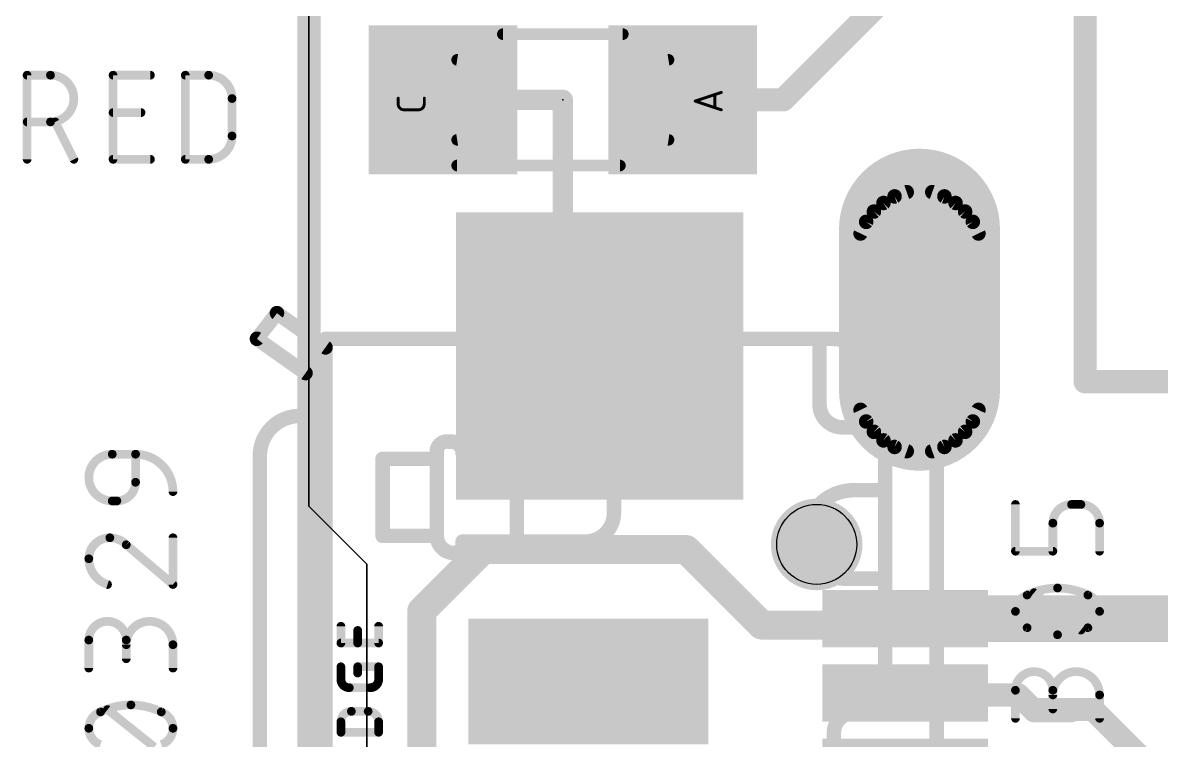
# Model space of a CAD drawing. Extents: x -4.6 to 50.8, y -1.6 to 23.
# Drawn here: x -2.51 to 7.46, y 11.67 to 17.95 of the extents above; entities that cross this region are included whole.
import ezdxf

# ---------------------------------------------------------------- set-up
doc = ezdxf.new("R2010")
doc.units = 0
for name, color, linetype in [('1', 12, 'CONTINUOUS'), ('17', 110, 'CONTINUOUS'), ('20', 4, 'CONTINUOUS'), ('23', 40, 'CONTINUOUS'), ('27', 4, 'CONTINUOUS'), ('29', 253, 'CONTINUOUS'), ('31', 253, 'CONTINUOUS'), ('51', 253, 'CONTINUOUS')]:
    doc.layers.add(name, color=color, linetype=linetype)

# ---------------------------------------------------------------- blocks, each defined once
blk = doc.blocks.new('RECT')
blk.add_solid([(-0.5, -0.5), (0.5, -0.5), (-0.5, 0.5), (0.5, 0.5)])
blk = doc.blocks.new('OFFSETP100')
at = {"const_width": 1}
blk.add_lwpolyline([(0, 0), (1, 0)], dxfattribs=at)
at = {"const_width": 0.5}
for points in [[(0, 0.25, 1), (0, -0.25)], [(1, -0.25, 1), (1, 0.25)]]:
    blk.add_lwpolyline(points, format="xyb", dxfattribs=at)
blk = doc.blocks.new('SQUAREP')
blk.add_solid([(-0.5, -0.5), (0.5, -0.5), (-0.5, 0.5), (0.5, 0.5)])

msp = doc.modelspace()

# ---------------------------------------------------------------- linework, layer by layer
at = {"layer": '1'}
for points, const_width in [([(0, 22.86), (0, 0)], 0.2032), ([(4.152, 17.272), (5.715, 18.835)], 0.2032), ([(1.1725, 17.272), (2.2225, 17.272)], 0.1778), ([(2.2225, 17.272), (2.2225, 15.3525)], 0.1778), ([(3.2725, 17.272), (4.152, 17.272)], 0.2032), ([(2.2225, 15.3525), (2.545, 15.03)], 0.1778), ([(0.9878, 12.7988), (1.524, 13.335)], 0.254), ([(1.524, 13.335), (3.302, 13.335)], 0.254), ([(3.302, 13.335), (3.9626, 12.6744)], 0.254), ([(0.9878, 12.7988), (0.9878, 9.339)], 0.254), ([(4.7373, 12.6744), (4.7929, 12.73)], 0.254), ([(4.7929, 12.73), (5.22, 12.73)], 0.254), ([(7.5688, 12.73), (5.22, 12.73)], 0.4064), ([(7.9036, 12.3952), (7.5688, 12.73)], 0.254), ([(3.9626, 12.6744), (4.7373, 12.6744)], 0.254), ([(5.22, 12.08), (5.2382, 12.0618)], 0.2032), ([(6.2118, 12.0618), (5.2382, 12.0618)], 0.2032), ([(6.3388, 11.9348), (6.2118, 12.0618)], 0.2032), ([(6.3388, 11.9348), (6.8644, 11.9348)], 0.2032), ([(6.35, 11.9236), (6.3388, 11.9348)], 0.2032), ([(6.6675, 11.9236), (6.35, 11.9236)], 0.2032), ([(7.3535, 11.4457), (6.8644, 11.9348)], 0.2032)]:
    msp.add_lwpolyline(points, dxfattribs=dict(at, const_width=const_width))
for points, const_width in [([(1.1725, 17.3165, 1), (1.1725, 17.2276)], 0.0889), ([(2.267, 17.272, 1), (2.1781, 17.272)], 0.0889), ([(2.2225, 17.2276, 1), (2.2225, 17.3165)], 0.0889), ([(3.2725, 17.3228, 1), (3.2725, 17.2212)], 0.1016), ([(4.1161, 17.3079, 1), (4.1879, 17.2361)], 0.1016), ([(4.152, 17.2212, 1), (4.152, 17.3228)], 0.1016), ([(2.2539, 15.3839, 1), (2.1911, 15.3211)], 0.0889), ([(2.1781, 15.3525, 1), (2.267, 15.3525)], 0.0889), ([(2.5136, 14.9986, 1), (2.5764, 15.0614)], 0.0889), ([(1.524, 13.3985, 1), (1.524, 13.2715)], 0.127), ([(1.5689, 13.2901, 1), (1.4791, 13.3799)], 0.127), ([(3.3469, 13.3799, 1), (3.2571, 13.2901)], 0.127), ([(3.302, 13.2715, 1), (3.302, 13.3985)], 0.127), ([(1.0513, 12.7988, 1), (0.9243, 12.7988)], 0.127), ([(0.9429, 12.8437, 1), (1.0327, 12.7539)], 0.127), ([(4.7929, 12.7935, 1), (4.7929, 12.6665)], 0.127), ([(4.8378, 12.6851, 1), (4.748, 12.7749)], 0.127), ([(5.22, 12.8316, 1), (5.22, 12.6284)], 0.2032), ([(5.22, 12.6665, 1), (5.22, 12.7935)], 0.127), ([(7.6137, 12.7749, 1), (7.5239, 12.6851)], 0.127), ([(3.9626, 12.7379, 1), (3.9626, 12.6109)], 0.127), ([(3.9177, 12.6295, 1), (4.0075, 12.7193)], 0.127), ([(4.6924, 12.7193, 1), (4.7822, 12.6295)], 0.127), ([(4.7373, 12.6109, 1), (4.7373, 12.7379)], 0.127), ([(5.2559, 12.1159, 1), (5.1841, 12.0441)], 0.1016), ([(5.2382, 12.1126, 1), (5.2382, 12.011)], 0.1016), ([(6.2477, 12.0977, 1), (6.1758, 12.0259)], 0.1016), ([(6.2118, 12.011, 1), (6.2118, 12.1126)], 0.1016), ([(5.2023, 12.0259, 1), (5.2741, 12.0977)], 0.1016), ([(6.3747, 11.9707, 1), (6.3028, 11.8989)], 0.1016), ([(6.3388, 11.9856, 1), (6.3388, 11.884)], 0.1016), ([(6.35, 11.9744, 1), (6.35, 11.8727)], 0.1016), ([(6.3028, 11.8989, 1), (6.3747, 11.9707)], 0.1016), ([(6.3141, 11.8876, 1), (6.3859, 11.9595)], 0.1016), ([(6.6675, 11.8727, 1), (6.6675, 11.9744)], 0.1016), ([(6.9004, 11.9707, 1), (6.8285, 11.8989)], 0.1016), ([(6.8644, 11.884, 1), (6.8644, 11.9856)], 0.1016)]:
    msp.add_lwpolyline(points, format="xyb", dxfattribs=dict(at, const_width=const_width))
at = {"layer": '20'}
for p, q in [((0, 13.716), (0, 20.32)), ((0.508, 13.208), (0, 13.716)), ((0.508, 9.652), (0.508, 13.208))]:
    msp.add_line(p, q, dxfattribs=at)
msp.add_circle((4.445, 13.38), 0.35, dxfattribs=at)
at = {"layer": '23'}
msp.add_point((2.2225, 17.272), dxfattribs=at)
at = {"layer": '27', "const_width": 0.0762}
for points in [[(-2.4671, 16.7513), (-2.4671, 17.4879)], [(-2.4671, 17.4879), (-2.2625, 17.4879)], [(-1.7147, 16.7513), (-1.7147, 17.4879)], [(-1.7147, 17.4879), (-1.3874, 17.4879)], [(-1.0823, 16.7513), (-1.0823, 17.4879)], [(-1.0823, 17.4879), (-0.8777, 17.4879)], [(-0.6731, 17.2833), (-0.6731, 16.9559)], [(-1.7147, 17.1605), (-1.4692, 17.1605)], [(-2.2625, 17.0787), (-2.4671, 17.0787)], [(-2.0579, 16.7513), (-2.2216, 17.0787)], [(-1.3874, 16.7513), (-1.7147, 16.7513)], [(-0.8777, 16.7513), (-1.0823, 16.7513)], [(-1.7223, 14.1699), (-1.5177, 14.1699)], [(-1.5177, 14.1699), (-1.5177, 13.9244)], [(-1.6814, 13.7607), (-1.7223, 13.7607)], [(6.1849, 13.3208), (6.1849, 13.73)], [(6.7578, 13.73), (6.676, 13.73)], [(6.5123, 13.5663), (6.5123, 13.3208)], [(6.9215, 13.3208), (6.9215, 13.5663)], [(-1.1903, 13.0292), (-1.1903, 13.4384)], [(-1.5995, 13.377), (-1.1903, 13.0292)], [(6.5123, 13.3208), (6.1849, 13.3208)], [(6.7578, 12.6302), (6.3486, 12.9576)], [(-1.9269, 12.2976), (-1.9269, 12.5432)], [(-1.5995, 12.5432), (-1.5995, 12.3795)], [(-1.1903, 12.2976), (-1.1903, 12.5022)], [(6.1849, 11.8577), (6.1849, 12.1033)], [(6.5123, 12.1033), (6.5123, 11.9396)], [(6.9215, 11.8577), (6.9215, 12.0623)], [(-1.354, 11.607), (-1.7632, 11.9344)]]:
    msp.add_lwpolyline(points, dxfattribs=at)
at = {"layer": '27'}
for points, const_width in [([(-2.4671, 17.5069, 1), (-2.4671, 17.4688)], 0.0381), ([(-2.448, 17.4879, 1), (-2.4861, 17.4879)], 0.0381), ([(-2.2625, 17.0787, 1), (-2.2625, 17.4879)], 0.0762), ([(-2.2625, 17.5069, 1), (-2.2625, 17.4688)], 0.0381), ([(-2.2625, 17.4688, 1), (-2.2625, 17.5069)], 0.0381), ([(-1.6957, 17.4879, 1), (-1.7338, 17.4879)], 0.0381), ([(-1.7147, 17.5069, 1), (-1.7147, 17.4688)], 0.0381), ([(-1.3874, 17.4688, 1), (-1.3874, 17.5069)], 0.0381), ([(-1.0633, 17.4879, 1), (-1.1014, 17.4879)], 0.0381), ([(-1.0823, 17.5069, 1), (-1.0823, 17.4688)], 0.0381), ([(-0.6731, 17.2833, 0.4142), (-0.8777, 17.4879)], 0.0762), ([(-0.8777, 17.5069, 1), (-0.8777, 17.4688)], 0.0381), ([(-0.8777, 17.4688, 1), (-0.8777, 17.5069)], 0.0381), ([(-0.6541, 17.2833, 1), (-0.6922, 17.2833)], 0.0381), ([(-0.6922, 17.2833, 1), (-0.6541, 17.2833)], 0.0381), ([(-1.7147, 17.1796, 1), (-1.7147, 17.1415)], 0.0381), ([(-1.4692, 17.1415, 1), (-1.4692, 17.1796)], 0.0381), ([(-2.4671, 17.0977, 1), (-2.4671, 17.0596)], 0.0381), ([(-2.2625, 17.0977, 1), (-2.2625, 17.0596)], 0.0381), ([(-2.2625, 17.0596, 1), (-2.2625, 17.0977)], 0.0381), ([(-2.2045, 17.0872, 1), (-2.2386, 17.0702)], 0.0381), ([(-0.8777, 16.7513, 0.4142), (-0.6731, 16.9559)], 0.0762), ([(-0.6541, 16.9559, 1), (-0.6922, 16.9559)], 0.0381), ([(-0.6922, 16.9559, 1), (-0.6541, 16.9559)], 0.0381), ([(-2.4861, 16.7513, 1), (-2.448, 16.7513)], 0.0381), ([(-2.0749, 16.7428, 1), (-2.0408, 16.7598)], 0.0381), ([(-1.7338, 16.7513, 1), (-1.6957, 16.7513)], 0.0381), ([(-1.7147, 16.7704, 1), (-1.7147, 16.7323)], 0.0381), ([(-1.3874, 16.7323, 1), (-1.3874, 16.7704)], 0.0381), ([(-1.0823, 16.7704, 1), (-1.0823, 16.7323)], 0.0381), ([(-1.1014, 16.7513, 1), (-1.0633, 16.7513)], 0.0381), ([(-0.8777, 16.7703, 1), (-0.8777, 16.7322)], 0.0381), ([(-0.8777, 16.7323, 1), (-0.8777, 16.7704)], 0.0381), ([(-1.7223, 14.1699, 1), (-1.7223, 13.7607)], 0.0762), ([(-1.7223, 14.189, 1), (-1.7223, 14.1509)], 0.0381), ([(-1.7223, 14.1508, 1), (-1.7223, 14.1889)], 0.0381), ([(-1.5177, 14.189, 1), (-1.5177, 14.1509)], 0.0381), ([(-1.1903, 13.8425, 0.4142), (-1.5177, 14.1699)], 0.0762), ([(-1.4986, 14.1699, 1), (-1.5367, 14.1699)], 0.0381), ([(-1.5177, 14.1509, 1), (-1.5177, 14.189)], 0.0381), ([(-1.6814, 13.7607, 0.4142), (-1.5177, 13.9244)], 0.0762), ([(-1.4986, 13.9244, 1), (-1.5367, 13.9244)], 0.0381), ([(-1.5367, 13.9244, 1), (-1.4986, 13.9244)], 0.0381), ([(-1.2093, 13.8425, 1), (-1.1712, 13.8425)], 0.0381), ([(-1.7223, 13.7797, 1), (-1.7223, 13.7416)], 0.0381), ([(-1.7223, 13.7416, 1), (-1.7223, 13.7797)], 0.0381), ([(-1.6814, 13.7797, 1), (-1.6814, 13.7416)], 0.0381), ([(-1.6814, 13.7416, 1), (-1.6814, 13.7797)], 0.0381), ([(6.204, 13.73, 1), (6.1659, 13.73)], 0.0381), ([(6.676, 13.73, 0.4142), (6.5123, 13.5663)], 0.0762), ([(6.676, 13.749, 1), (6.676, 13.7109)], 0.0381), ([(6.676, 13.7109, 1), (6.676, 13.749)], 0.0381), ([(6.9215, 13.5663, 0.4142), (6.7578, 13.73)], 0.0762), ([(6.7578, 13.749, 1), (6.7578, 13.7109)], 0.0381), ([(6.7578, 13.7109, 1), (6.7578, 13.749)], 0.0381), ([(6.5313, 13.5663, 1), (6.4932, 13.5663)], 0.0381), ([(6.4932, 13.5663, 1), (6.5313, 13.5663)], 0.0381), ([(6.9405, 13.5663, 1), (6.9024, 13.5663)], 0.0381), ([(6.9024, 13.5663, 1), (6.9405, 13.5663)], 0.0381), ([(-1.7428, 13.4384, 0.4142), (-1.9269, 13.2542)], 0.0762), ([(-1.5995, 13.377, 0.2053), (-1.7428, 13.4384)], 0.0762), ([(-1.7427, 13.4574, 1), (-1.7428, 13.4193)], 0.0381), ([(-1.7428, 13.4193, 1), (-1.7428, 13.4574)], 0.0381), ([(-1.1713, 13.4384, 1), (-1.2094, 13.4384)], 0.0381), ([(-1.5872, 13.3915, 1), (-1.6119, 13.3625)], 0.0381), ([(-1.6133, 13.3639, 1), (-1.5857, 13.3901)], 0.0381), ([(6.1849, 13.3398, 1), (6.1849, 13.3017)], 0.0381), ([(6.5123, 13.3017, 1), (6.5123, 13.3398)], 0.0381), ([(-1.9269, 13.2542, 0.3252), (-1.7632, 13.0292)], 0.0762), ([(-1.946, 13.2542, 1), (-1.9079, 13.2542)], 0.0381), ([(-1.9079, 13.2542, 1), (-1.9459, 13.2542)], 0.0381), ([(6.1659, 13.3208, 1), (6.204, 13.3208)], 0.0381), ([(6.4932, 13.3208, 1), (6.5313, 13.3208)], 0.0381), ([(6.9024, 13.3208, 1), (6.9405, 13.3208)], 0.0381), ([(-1.7691, 13.011, 1), (-1.7573, 13.0473)], 0.0381), ([(-1.2026, 13.0146, 1), (-1.178, 13.0437)], 0.0381), ([(-1.2094, 13.0292, 1), (-1.1713, 13.0292)], 0.0381), ([(6.2872, 12.9371, 0.3205), (6.1849, 12.7939)], 0.0762), ([(6.5532, 12.9985, 0.1139), (6.2872, 12.9371)], 0.0762), ([(6.2789, 12.9542, 1), (6.2956, 12.92)], 0.0381), ([(6.2934, 12.9191, 1), (6.281, 12.9551)], 0.0381), ([(6.3605, 12.9724, 1), (6.3367, 12.9427)], 0.0381), ([(6.8192, 12.9371, 0.1139), (6.5532, 12.9985)], 0.0762), ([(6.5532, 13.0175, 1), (6.5532, 12.9794)], 0.0381), ([(6.5532, 12.9794, 1), (6.5532, 13.0175)], 0.0381), ([(6.9215, 12.7939, 0.3205), (6.8192, 12.9371)], 0.0762), ([(6.8254, 12.9551, 1), (6.813, 12.9191)], 0.0381), ([(6.8108, 12.92, 1), (6.8275, 12.9542)], 0.0381), ([(6.1849, 12.7939, 0.3205), (6.2872, 12.6506)], 0.0762), ([(6.204, 12.7939, 1), (6.1659, 12.7939)], 0.0381), ([(6.1659, 12.7939, 1), (6.2039, 12.7939)], 0.0381), ([(6.8192, 12.6506, 0.3204), (6.9215, 12.7939)], 0.0762), ([(6.9405, 12.7939, 1), (6.9025, 12.7939)], 0.0381), ([(6.9025, 12.7939, 1), (6.9405, 12.7939)], 0.0381), ([(-1.5995, 12.5432, 1), (-1.9269, 12.5432)], 0.0762), ([(-1.1903, 12.5022, 1), (-1.5995, 12.5022)], 0.0762), ([(6.2956, 12.6678, 1), (6.2789, 12.6335)], 0.0381), ([(6.2872, 12.6506, 0.1139), (6.5532, 12.5893)], 0.0762), ([(6.281, 12.6326, 1), (6.2934, 12.6687)], 0.0381), ([(6.5532, 12.5893, 0.1139), (6.8192, 12.6506)], 0.0762), ([(6.7459, 12.6153, 1), (6.7697, 12.6451)], 0.0381), ([(6.813, 12.6687, 1), (6.8254, 12.6326)], 0.0381), ([(6.8275, 12.6335, 1), (6.8108, 12.6678)], 0.0381), ([(-1.9079, 12.5432, 1), (-1.946, 12.5432)], 0.0381), ([(-1.946, 12.5432, 1), (-1.9079, 12.5432)], 0.0381), ([(-1.5805, 12.5432, 1), (-1.6186, 12.5432)], 0.0381), ([(-1.6186, 12.5432, 1), (-1.5805, 12.5432)], 0.0381), ([(6.5532, 12.6083, 1), (6.5532, 12.5702)], 0.0381), ([(6.5532, 12.5702, 1), (6.5532, 12.6083)], 0.0381), ([(-1.6186, 12.5022, 1), (-1.5805, 12.5022)], 0.0381), ([(-1.1713, 12.5022, 1), (-1.2094, 12.5022)], 0.0381), ([(-1.2094, 12.5022, 1), (-1.1713, 12.5022)], 0.0381), ([(-1.6186, 12.3795, 1), (-1.5805, 12.3795)], 0.0381), ([(-1.946, 12.2976, 1), (-1.9079, 12.2976)], 0.0381), ([(-1.2094, 12.2976, 1), (-1.1713, 12.2976)], 0.0381), ([(6.5123, 12.1033, 1), (6.1849, 12.1033)], 0.0762), ([(6.9215, 12.0623, 1), (6.5123, 12.0623)], 0.0762), ([(6.204, 12.1033, 1), (6.1659, 12.1033)], 0.0381), ([(6.1659, 12.1033, 1), (6.204, 12.1033)], 0.0381), ([(6.5313, 12.1033, 1), (6.4932, 12.1033)], 0.0381), ([(6.4932, 12.1033, 1), (6.5313, 12.1033)], 0.0381), ([(6.4932, 12.0623, 1), (6.5313, 12.0623)], 0.0381), ([(6.9405, 12.0623, 1), (6.9024, 12.0623)], 0.0381), ([(6.9024, 12.0623, 1), (6.9405, 12.0623)], 0.0381), ([(-1.5586, 11.9753, 0.1139), (-1.8246, 11.9139)], 0.0762), ([(-1.7513, 11.9493, 1), (-1.7751, 11.9195)], 0.0381), ([(-1.5586, 11.9944, 1), (-1.5586, 11.9563)], 0.0381), ([(-1.2926, 11.9139, 0.1139), (-1.5586, 11.9753)], 0.0762), ([(-1.5586, 11.9563, 1), (-1.5586, 11.9944)], 0.0381), ([(-1.8246, 11.9139, 0.3205), (-1.9269, 11.7707)], 0.0762), ([(-1.8329, 11.9311, 1), (-1.8162, 11.8968)], 0.0381), ([(-1.8184, 11.8959, 1), (-1.8308, 11.932)], 0.0381), ([(-1.2864, 11.932, 1), (-1.2988, 11.8959)], 0.0381), ([(-1.1903, 11.7707, 0.3205), (-1.2926, 11.9139)], 0.0762), ([(-1.301, 11.8968, 1), (-1.2843, 11.9311)], 0.0381), ([(6.1659, 11.8577, 1), (6.204, 11.8577)], 0.0381), ([(6.4932, 11.9396, 1), (6.5313, 11.9396)], 0.0381), ([(6.9024, 11.8577, 1), (6.9405, 11.8577)], 0.0381), ([(-1.9269, 11.7707, 0.3205), (-1.8246, 11.6275)], 0.0762), ([(-1.9079, 11.7707, 1), (-1.9459, 11.7707)], 0.0381), ([(-1.9459, 11.7707, 1), (-1.9079, 11.7707)], 0.0381), ([(-1.2926, 11.6275, 0.3205), (-1.1903, 11.7707)], 0.0762), ([(-1.1713, 11.7707, 1), (-1.2093, 11.7707)], 0.0381), ([(-1.2093, 11.7707, 1), (-1.1713, 11.7707)], 0.0381)]:
    msp.add_lwpolyline(points, format="xyb", dxfattribs=dict(at, const_width=const_width))
at = {"layer": '29', "const_width": 0.4008}
msp.add_lwpolyline([(4.445, 13.1796, 1), (4.445, 13.5804, 1), (4.445, 13.1796)], format="xyb", dxfattribs=at)
at = {"layer": '31', "const_width": 0.127}
for points in [[(5.1269, 16.4267), (5.0298, 16.3692)], [(5.0531, 16.383), (5.6369, 16.383)], [(5.2333, 16.4641), (5.1269, 16.4267)], [(5.345, 16.48), (5.2333, 16.4641)], [(5.4567, 16.4641), (5.345, 16.48)], [(5.5631, 16.4267), (5.4567, 16.4641)], [(5.6602, 16.3692), (5.5631, 16.4267)], [(4.9457, 16.2939), (4.878, 16.2037)], [(5.0298, 16.3692), (4.9457, 16.2939)], [(5.7443, 16.2939), (5.6602, 16.3692)], [(5.812, 16.2037), (5.7443, 16.2939)], [(4.878, 16.2037), (4.8292, 16.1019)], [(4.9173, 16.256), (5.7727, 16.256)], [(5.8608, 16.1019), (5.812, 16.2037)], [(4.8292, 16.1019), (4.8012, 15.9927)], [(4.8422, 16.129), (5.8478, 16.129)], [(5.8888, 15.9927), (5.8608, 16.1019)], [(4.8012, 15.9927), (4.795, 15.88)], [(4.8036, 16.002), (5.8864, 16.002)], [(5.895, 15.88), (5.8888, 15.9927)], [(4.795, 15.88), (4.795, 14.78)], [(4.795, 15.875), (5.895, 15.875)], [(5.895, 14.78), (5.895, 15.88)], [(4.795, 15.748), (5.895, 15.748)], [(4.795, 15.621), (5.895, 15.621)], [(4.795, 15.494), (5.895, 15.494)], [(4.795, 15.367), (5.895, 15.367)], [(4.795, 15.24), (5.895, 15.24)], [(4.795, 15.113), (5.895, 15.113)], [(4.795, 14.986), (5.895, 14.986)], [(4.795, 14.859), (5.895, 14.859)], [(4.795, 14.78), (4.8012, 14.6673)], [(4.7976, 14.732), (5.8924, 14.732)], [(5.8888, 14.6673), (5.895, 14.78)], [(4.8012, 14.6673), (4.8292, 14.5581)], [(4.8172, 14.605), (5.8728, 14.605)], [(5.8608, 14.5581), (5.8888, 14.6673)], [(4.8292, 14.5581), (4.878, 14.4563)], [(5.812, 14.4563), (5.8608, 14.5581)], [(4.8676, 14.478), (5.8224, 14.478)], [(4.878, 14.4563), (4.9457, 14.3661)], [(5.7443, 14.3661), (5.812, 14.4563)], [(4.9457, 14.3661), (5.0298, 14.2908)], [(4.9626, 14.351), (5.7274, 14.351)], [(5.0298, 14.2908), (5.1269, 14.2333)], [(5.5631, 14.2333), (5.6602, 14.2908)], [(5.6602, 14.2908), (5.7443, 14.3661)], [(5.1269, 14.2333), (5.2333, 14.1959)], [(5.1534, 14.224), (5.5366, 14.224)], [(5.2333, 14.1959), (5.345, 14.18)], [(5.345, 14.18), (5.4567, 14.1959)], [(5.4567, 14.1959), (5.5631, 14.2333)]]:
    msp.add_lwpolyline(points, dxfattribs=at)
at = {"layer": '31', "const_width": 0.0635}
for points in [[(5.0531, 16.4147, 1), (5.0531, 16.3513)], [(5.1163, 16.4566, 1), (5.1374, 16.3967)], [(5.143, 16.3993, 1), (5.1107, 16.454)], [(5.2288, 16.4955, 1), (5.2378, 16.4326)], [(5.2438, 16.4341, 1), (5.2228, 16.494)], [(5.3495, 16.5114, 1), (5.3405, 16.4486)], [(5.3495, 16.4486, 1), (5.3405, 16.5114)], [(5.4672, 16.494, 1), (5.4462, 16.4341)], [(5.4522, 16.4326, 1), (5.4612, 16.4955)], [(5.5793, 16.454, 1), (5.547, 16.3993)], [(5.5526, 16.3967, 1), (5.5737, 16.4566)], [(5.6369, 16.3513, 1), (5.6369, 16.4147)], [(4.9245, 16.3176, 1), (4.9669, 16.2703)], [(4.9711, 16.2749, 1), (4.9203, 16.313)], [(5.0136, 16.3965, 1), (5.0459, 16.3419)], [(5.0509, 16.3456, 1), (5.0086, 16.3929)], [(5.6814, 16.3929, 1), (5.6391, 16.3456)], [(5.6441, 16.3419, 1), (5.6764, 16.3965)], [(5.7697, 16.313, 1), (5.7189, 16.2749)], [(5.7231, 16.2703, 1), (5.7655, 16.3176)], [(4.8526, 16.2227, 1), (4.9034, 16.1846)], [(4.9066, 16.1899, 1), (4.8494, 16.2174)], [(4.9173, 16.2877, 1), (4.9173, 16.2243)], [(5.7727, 16.2243, 1), (5.7727, 16.2877)], [(5.8406, 16.2174, 1), (5.7834, 16.1899)], [(5.7866, 16.1846, 1), (5.8374, 16.2227)], [(4.8006, 16.1157, 1), (4.8578, 16.0882)], [(4.86, 16.0941, 1), (4.7984, 16.1098)], [(4.8422, 16.1608, 1), (4.8422, 16.0973)], [(5.8916, 16.1098, 1), (5.83, 16.0941)], [(5.8322, 16.0882, 1), (5.8894, 16.1157)], [(5.8478, 16.0973, 1), (5.8478, 16.1608)], [(4.8329, 15.9909, 1), (4.7695, 15.9944)], [(4.8036, 16.0338, 1), (4.8036, 15.9703)], [(5.9205, 15.9944, 1), (5.8571, 15.9909)], [(5.8864, 15.9703, 1), (5.8864, 16.0338)], [(4.7704, 16.0005, 1), (4.8319, 15.9848)], [(5.8581, 15.9848, 1), (5.9196, 16.0005)], [(4.795, 15.9068, 1), (4.795, 15.8432)], [(4.7633, 15.8817, 1), (4.8267, 15.8783)], [(4.8267, 15.88, 1), (4.7633, 15.88)], [(5.9268, 15.88, 1), (5.8633, 15.88)], [(5.8633, 15.8783, 1), (5.9267, 15.8817)], [(5.895, 15.8432, 1), (5.895, 15.9068)], [(4.795, 15.7798, 1), (4.795, 15.7163)], [(5.895, 15.7163, 1), (5.895, 15.7798)], [(4.795, 15.6528, 1), (4.795, 15.5892)], [(5.895, 15.5892, 1), (5.895, 15.6528)], [(4.795, 15.5258, 1), (4.795, 15.4623)], [(5.895, 15.4623, 1), (5.895, 15.5258)], [(4.795, 15.3988, 1), (4.795, 15.3353)], [(5.895, 15.3353, 1), (5.895, 15.3988)], [(4.795, 15.2718, 1), (4.795, 15.2082)], [(5.895, 15.2082, 1), (5.895, 15.2718)], [(4.795, 15.1448, 1), (4.795, 15.0813)], [(5.895, 15.0813, 1), (5.895, 15.1448)], [(4.795, 15.0178, 1), (4.795, 14.9543)], [(5.895, 14.9543, 1), (5.895, 15.0178)], [(4.795, 14.8908, 1), (4.795, 14.8272)], [(5.895, 14.8272, 1), (5.895, 14.8908)], [(4.8267, 14.7817, 1), (4.7633, 14.7783)], [(4.7633, 14.78, 1), (4.8267, 14.78)], [(4.7976, 14.7638, 1), (4.7976, 14.7003)], [(5.9267, 14.7783, 1), (5.8633, 14.7817)], [(5.8633, 14.78, 1), (5.9268, 14.78)], [(5.8924, 14.7003, 1), (5.8924, 14.7638)], [(4.8319, 14.6752, 1), (4.7704, 14.6595)], [(4.7695, 14.6656, 1), (4.8329, 14.6691)], [(4.8172, 14.6368, 1), (4.8172, 14.5732)], [(5.8571, 14.6691, 1), (5.9205, 14.6656)], [(5.9196, 14.6595, 1), (5.8581, 14.6752)], [(5.8728, 14.5732, 1), (5.8728, 14.6368)], [(4.8578, 14.5718, 1), (4.8006, 14.5443)], [(4.7984, 14.5502, 1), (4.86, 14.5659)], [(5.83, 14.5659, 1), (5.8916, 14.5502)], [(5.8894, 14.5443, 1), (5.8322, 14.5718)], [(4.8676, 14.5098, 1), (4.8676, 14.4463)], [(4.9034, 14.4754, 1), (4.8526, 14.4373)], [(4.8494, 14.4426, 1), (4.9066, 14.4701)], [(5.7834, 14.4701, 1), (5.8406, 14.4426)], [(5.8374, 14.4373, 1), (5.7866, 14.4754)], [(5.8224, 14.4463, 1), (5.8224, 14.5098)], [(4.9669, 14.3897, 1), (4.9245, 14.3424)], [(4.9203, 14.347, 1), (4.9711, 14.3851)], [(4.9626, 14.3828, 1), (4.9626, 14.3193)], [(5.0459, 14.3181, 1), (5.0136, 14.2635)], [(5.6764, 14.2635, 1), (5.6441, 14.3181)], [(5.7189, 14.3851, 1), (5.7697, 14.347)], [(5.7655, 14.3424, 1), (5.7231, 14.3897)], [(5.7274, 14.3193, 1), (5.7274, 14.3828)], [(5.0086, 14.2671, 1), (5.0509, 14.3144)], [(5.1374, 14.2633, 1), (5.1163, 14.2034)], [(5.1107, 14.206, 1), (5.143, 14.2607)], [(5.1534, 14.2558, 1), (5.1534, 14.1922)], [(5.2378, 14.2274, 1), (5.2288, 14.1645)], [(5.2228, 14.166, 1), (5.2438, 14.2259)], [(5.4462, 14.2259, 1), (5.4672, 14.166)], [(5.4612, 14.1645, 1), (5.4522, 14.2274)], [(5.547, 14.2607, 1), (5.5793, 14.206)], [(5.5366, 14.1922, 1), (5.5366, 14.2558)], [(5.5737, 14.2034, 1), (5.5526, 14.2633)], [(5.6391, 14.3144, 1), (5.6814, 14.2671)], [(5.3405, 14.2114, 1), (5.3495, 14.1486)], [(5.3405, 14.1486, 1), (5.3495, 14.2114)]]:
    msp.add_lwpolyline(points, format="xyb", dxfattribs=at)
at = {"layer": '51'}
for p, q in [((0, 20.32), (0, 13.716)), ((0, 13.716), (0.508, 13.208)), ((0.508, 13.208), (0.508, 9.652))]:
    msp.add_line(p, q, dxfattribs=at)
for points, const_width in [([(6.795, 14.804), (6.795, 22.304)], 0.2032), ([(1.6975, 17.847), (2.7475, 17.847)], 0.1016), ([(3.3812, 17.2609), (3.6098, 17.3371)], 0.0254), ([(0.7812, 17.2355), (0.7812, 17.2863)], 0.0254), ([(1.0098, 17.2863), (1.0098, 17.2355)], 0.0254), ([(3.6098, 17.1847), (3.3812, 17.2609)], 0.0254), ([(3.5527, 17.318), (3.5527, 17.2037)], 0.0254), ([(0.959, 17.1847), (0.832, 17.1847)], 0.0254), ([(2.7225, 16.697), (1.2975, 16.697)], 0.1016), ([(-0.28, 15.405), (-0.455, 15.18)], 0.127), ([(-0.28, 15.405), (0.145, 15.105)], 0.127), ([(-0.455, 15.18), (-0.03, 14.88)], 0.127), ([(4.57, 15.18), (0.145, 15.18)], 0.127), ([(0.145, 15.18), (0.145, 15.105)], 0.127), ([(0.145, 15.105), (0.145, 14.88)], 0.127), ([(4.47, 15.155), (4.47, 14.605)], 0.127), ([(5.195, 14.855), (5.195, 15.005)], 0.127), ([(5.195, 15.005), (5.495, 15.005)], 0.127), ([(5.495, 15.005), (5.495, 11.905)], 0.127), ([(-0.03, 14.88), (0.145, 14.88)], 0.127), ([(0.145, 14.88), (0.145, 14.505)], 0.127), ([(5.07, 14.855), (5.195, 14.855)], 0.127), ([(7.595, 14.804), (6.795, 14.804)], 0.2032), ([(5.045, 14.255), (5.045, 14.705)], 0.127), ([(0.145, 14.505), (-0.08, 14.505)], 0.127), ([(0.145, 14.505), (0.145, 8.33)], 0.127), ([(4.67, 14.405), (4.895, 14.405)], 0.127), ([(1.12, 14.13), (1.12, 14.205)], 0.127), ([(1.22, 14.28), (1.245, 14.28)], 0.127), ([(5.045, 14.255), (5.045, 13.93)], 0.127), ([(-0.43, 14.155), (-0.43, 8.655)], 0.127), ([(0.645, 13.455), (0.645, 14.13)], 0.127), ([(0.645, 14.13), (1.12, 14.13)], 0.127), ([(1.12, 14.13), (1.12, 13.43)], 0.127), ([(1.345, 14.18), (1.82, 14.18)], 0.127), ([(1.82, 14.18), (2.395, 14.18)], 0.127), ([(1.82, 14.18), (1.82, 13.43)], 0.127), ([(2.67, 13.905), (2.67, 13.655)], 0.127), ([(5.045, 13.08), (5.045, 13.93)], 0.127), ([(4.97, 13.855), (4.77, 13.855)], 0.127), ([(1.12, 13.455), (0.645, 13.455)], 0.127), ([(2.42, 13.405), (1.345, 13.405)], 0.127), ([(1.345, 13.405), (1.345, 13.38)], 0.127), ([(4.695, 13.08), (5.045, 13.08)], 0.127), ([(5.045, 11.905), (5.045, 13.08)], 0.127), ([(0.2799, 12.517), (0.2799, 12.6638)], 0.0762), ([(0.4267, 12.517), (0.4267, 12.6271)], 0.0762), ([(0.6101, 12.6638), (0.6101, 12.517)], 0.0762), ([(0.6101, 12.517), (0.2799, 12.517)], 0.0762), ([(0.2799, 12.1991), (0.2799, 12.3091)], 0.0762), ([(0.4267, 12.2541), (0.4267, 12.3091)], 0.0762), ([(0.4267, 12.3091), (0.6101, 12.3091)], 0.0762), ([(0.6101, 12.3091), (0.6101, 12.1991)], 0.0762), ([(0.5367, 12.1257), (0.3533, 12.1257)], 0.0762), ([(4.77, 11.905), (5.045, 11.905)], 0.127), ([(5.045, 11.905), (5.495, 11.905)], 0.127), ([(5.495, 11.905), (5.495, 10.905)], 0.127), ([(0.2799, 11.7355), (0.2799, 11.8273)], 0.0762), ([(0.3716, 11.919), (0.5184, 11.919)], 0.0762), ([(0.6101, 11.8273), (0.6101, 11.7355)], 0.0762), ([(0.6101, 11.7355), (0.2799, 11.7355)], 0.0762), ([(4.595, 11.105), (4.595, 11.73)], 0.127)]:
    msp.add_lwpolyline(points, dxfattribs=dict(at, const_width=const_width))
for points, const_width in [([(1.6975, 17.8724, 1), (1.6975, 17.8216)], 0.0508), ([(2.7475, 17.8216, 1), (2.7475, 17.8724)], 0.0508), ([(1.2975, 16.922, 0.8571), (1.2975, 17.622)], 0.1016), ([(1.3014, 17.6471, 1), (1.2936, 17.5969)], 0.0508), ([(3.1475, 17.622, 0.8571), (3.1475, 16.922)], 0.1016), ([(3.1514, 17.5969, 1), (3.1436, 17.6471)], 0.0508), ([(3.6118, 17.3311, 1), (3.6078, 17.3431)], 0.0127), ([(0.7812, 17.2355, 0.4142), (0.832, 17.1847)], 0.0254), ([(0.7875, 17.2863, 1), (0.7749, 17.2863)], 0.0127), ([(0.7875, 17.2355, 1), (0.7749, 17.2355)], 0.0127), ([(0.7749, 17.2355, 1), (0.7875, 17.2355)], 0.0127), ([(0.959, 17.1847, 0.4142), (1.0098, 17.2355)], 0.0254), ([(1.0162, 17.2863, 1), (1.0034, 17.2863)], 0.0127), ([(1.0162, 17.2355, 1), (1.0034, 17.2355)], 0.0127), ([(1.0034, 17.2355, 1), (1.0162, 17.2355)], 0.0127), ([(3.3832, 17.2669, 1), (3.3792, 17.2549)], 0.0127), ([(3.3792, 17.2669, 1), (3.3832, 17.2549)], 0.0127), ([(3.559, 17.318, 1), (3.5463, 17.318)], 0.0127), ([(0.832, 17.1911, 1), (0.832, 17.1783)], 0.0127), ([(0.832, 17.1783, 1), (0.832, 17.1911)], 0.0127), ([(0.959, 17.1911, 1), (0.959, 17.1783)], 0.0127), ([(0.959, 17.1783, 1), (0.959, 17.1911)], 0.0127), ([(3.5463, 17.2037, 1), (3.559, 17.2037)], 0.0127), ([(3.6078, 17.1787, 1), (3.6118, 17.1907)], 0.0127), ([(1.3725, 16.719, 1), (1.3725, 16.925, 1), (1.3725, 16.719)], 0.0762), ([(1.2936, 16.9471, 1), (1.3014, 16.8969)], 0.0508), ([(3.1436, 16.8969, 1), (3.1514, 16.9471)], 0.0508), ([(1.2975, 16.7224, 1), (1.2975, 16.6716)], 0.0508), ([(2.7225, 16.6716, 1), (2.7225, 16.7224)], 0.0508), ([(-0.2617, 15.4309, 1), (-0.2983, 15.3791)], 0.0635), ([(-0.2549, 15.3855, 1), (-0.3051, 15.4245)], 0.0635), ([(-0.4367, 15.2059, 1), (-0.4733, 15.1541)], 0.0635), ([(-0.4801, 15.1995, 1), (-0.4299, 15.1605)], 0.0635), ([(0.145, 15.2118, 1), (0.145, 15.1483)], 0.0635), ([(0.1768, 15.18, 1), (0.1133, 15.18)], 0.0635), ([(0.1768, 15.105, 1), (0.1133, 15.105)], 0.0635), ([(0.1267, 15.0791, 1), (0.1633, 15.1309)], 0.0635), ([(4.5018, 15.155, 1), (4.4383, 15.155)], 0.0635), ([(4.57, 15.2118, 1), (4.57, 15.1483)], 0.0635), ([(5.045, 14.705, 0.4142), (4.57, 15.18)], 0.127), ([(4.57, 15.1483, 1), (4.57, 15.2118)], 0.0635), ([(0.1133, 15.105, 1), (0.1768, 15.105)], 0.0635), ([(5.195, 15.0368, 1), (5.195, 14.9733)], 0.0635), ([(5.2268, 15.005, 1), (5.1633, 15.005)], 0.0635), ([(5.5267, 15.005, 1), (5.4633, 15.005)], 0.0635), ([(5.495, 14.9733, 1), (5.495, 15.0368)], 0.0635), ([(-0.03, 14.9118, 1), (-0.03, 14.8483)], 0.0635), ([(-0.0483, 14.8541, 1), (-0.0117, 14.9059)], 0.0635), ([(0.1768, 14.88, 1), (0.1133, 14.88)], 0.0635), ([(0.1133, 14.88, 1), (0.1768, 14.88)], 0.0635), ([(0.145, 14.8483, 1), (0.145, 14.9118)], 0.0635), ([(5.07, 14.8868, 1), (5.07, 14.8232)], 0.0635), ([(5.1633, 14.855, 1), (5.2268, 14.855)], 0.0635), ([(5.195, 14.8232, 1), (5.195, 14.8868)], 0.0635), ([(6.795, 14.8548, 1), (6.795, 14.7532)], 0.1016), ([(6.7442, 14.804, 1), (6.8458, 14.804)], 0.1016), ([(5.0767, 14.705, 1), (5.0133, 14.705)], 0.0635), ([(4.47, 14.605, 0.4142), (4.67, 14.405)], 0.127), ([(4.5018, 14.605, 1), (4.4383, 14.605)], 0.0635), ([(5.0133, 14.705, 1), (5.0767, 14.705)], 0.0635), ([(-0.08, 14.505, 0.4142), (-0.43, 14.155)], 0.127), ([(-0.08, 14.5368, 1), (-0.08, 14.4733)], 0.0635), ([(-0.08, 14.4733, 1), (-0.08, 14.5368)], 0.0635), ([(0.1768, 14.505, 1), (0.1133, 14.505)], 0.0635), ([(0.145, 14.4733, 1), (0.145, 14.5368)], 0.0635), ([(4.4383, 14.605, 1), (4.5018, 14.605)], 0.0635), ([(0.1133, 14.505, 1), (0.1768, 14.505)], 0.0635), ([(4.67, 14.4368, 1), (4.67, 14.3733)], 0.0635), ([(4.67, 14.3733, 1), (4.67, 14.4368)], 0.0635), ([(5.045, 14.255, 0.4142), (4.895, 14.405)], 0.127), ([(4.895, 14.4368, 1), (4.895, 14.3733)], 0.0635), ([(4.895, 14.3733, 1), (4.895, 14.4368)], 0.0635), ([(1.22, 14.28, 0.4142), (1.12, 14.205)], 0.127), ([(1.1518, 14.205, 1), (1.0883, 14.205)], 0.0635), ([(1.22, 14.3118, 1), (1.22, 14.2483)], 0.0635), ([(1.345, 14.18, 0.4142), (1.245, 14.28)], 0.127), ([(1.245, 14.3118, 1), (1.245, 14.2483)], 0.0635), ([(1.2155, 14.2486, 1), (1.2245, 14.3114)], 0.0635), ([(1.245, 14.2483, 1), (1.245, 14.3118)], 0.0635), ([(5.0767, 14.255, 1), (5.0133, 14.255)], 0.0635), ([(5.0133, 14.255, 1), (5.0767, 14.255)], 0.0635), ([(5.0133, 14.255, 1), (5.0767, 14.255)], 0.0635), ([(-0.3982, 14.155, 1), (-0.4617, 14.155)], 0.0635), ([(-0.4617, 14.155, 1), (-0.3982, 14.155)], 0.0635), ([(0.645, 14.1618, 1), (0.645, 14.0983)], 0.0635), ([(0.6767, 14.13, 1), (0.6133, 14.13)], 0.0635), ([(1.0886, 14.2095, 1), (1.1514, 14.2005)], 0.0635), ([(1.1518, 14.13, 1), (1.0883, 14.13)], 0.0635), ([(1.0883, 14.13, 1), (1.1518, 14.13)], 0.0635), ([(1.12, 14.0983, 1), (1.12, 14.1618)], 0.0635), ([(1.345, 14.2118, 1), (1.345, 14.1483)], 0.0635), ([(1.3133, 14.18, 1), (1.3767, 14.18)], 0.0635), ([(1.82, 14.2118, 1), (1.82, 14.1483)], 0.0635), ([(1.8518, 14.18, 1), (1.7883, 14.18)], 0.0635), ([(1.82, 14.1483, 1), (1.82, 14.2118)], 0.0635), ([(2.395, 14.2118, 1), (2.395, 14.1483)], 0.0635), ([(2.67, 13.905, 0.4142), (2.395, 14.18)], 0.127), ([(2.395, 14.1483, 1), (2.395, 14.2118)], 0.0635), ([(2.7018, 13.905, 1), (2.6382, 13.905)], 0.0635), ([(4.97, 13.855, 0.4142), (5.045, 13.93)], 0.127), ([(5.0767, 13.93, 1), (5.0133, 13.93)], 0.0635), ([(5.0767, 13.93, 1), (5.0133, 13.93)], 0.0635), ([(5.0133, 13.93, 1), (5.0767, 13.93)], 0.0635), ([(2.6382, 13.905, 1), (2.7018, 13.905)], 0.0635), ([(4.77, 13.855, 0.4142), (4.345, 13.43)], 0.127), ([(4.77, 13.8868, 1), (4.77, 13.8232)], 0.0635), ([(4.77, 13.8232, 1), (4.77, 13.8868)], 0.0635), ([(4.97, 13.8868, 1), (4.97, 13.8232)], 0.0635), ([(4.97, 13.8232, 1), (4.97, 13.8868)], 0.0635), ([(2.42, 13.405, 0.4142), (2.67, 13.655)], 0.127), ([(2.7018, 13.655, 1), (2.6382, 13.655)], 0.0635), ([(2.6382, 13.655, 1), (2.7018, 13.655)], 0.0635), ([(0.645, 13.4868, 1), (0.645, 13.4232)], 0.0635), ([(0.6133, 13.455, 1), (0.6767, 13.455)], 0.0635), ([(1.12, 13.455, 0.4142), (1.27, 13.305)], 0.127), ([(1.1518, 13.455, 1), (1.0883, 13.455)], 0.0635), ([(1.0883, 13.43, 1), (1.1518, 13.43)], 0.0635), ([(1.12, 13.4232, 1), (1.12, 13.4868)], 0.0635), ([(1.345, 13.4368, 1), (1.345, 13.3733)], 0.0635), ([(1.3767, 13.405, 1), (1.3133, 13.405)], 0.0635), ([(1.7883, 13.43, 1), (1.8518, 13.43)], 0.0635), ([(2.42, 13.4368, 1), (2.42, 13.3733)], 0.0635), ([(2.42, 13.3733, 1), (2.42, 13.4368)], 0.0635), ([(4.345, 13.43, 0.4142), (4.695, 13.08)], 0.127), ([(4.3768, 13.43, 1), (4.3133, 13.43)], 0.0635), ([(4.3133, 13.43, 1), (4.3768, 13.43)], 0.0635), ([(1.27, 13.305, 0.4142), (1.345, 13.38)], 0.127), ([(1.27, 13.3368, 1), (1.27, 13.2733)], 0.0635), ([(1.27, 13.2733, 1), (1.27, 13.3368)], 0.0635), ([(1.3767, 13.38, 1), (1.3133, 13.38)], 0.0635), ([(1.3133, 13.38, 1), (1.3767, 13.38)], 0.0635), ([(4.695, 13.1118, 1), (4.695, 13.0482)], 0.0635), ([(4.695, 13.0482, 1), (4.695, 13.1118)], 0.0635), ([(5.0767, 13.08, 1), (5.0133, 13.08)], 0.0635), ([(5.0133, 13.08, 1), (5.0767, 13.08)], 0.0635), ([(5.045, 13.0482, 1), (5.045, 13.1118)], 0.0635), ([(0.299, 12.6638, 1), (0.2609, 12.6638)], 0.0381), ([(0.4457, 12.6271, 1), (0.4076, 12.6271)], 0.0381), ([(0.6291, 12.6638, 1), (0.591, 12.6638)], 0.0381), ([(0.2799, 12.5361, 1), (0.2799, 12.498)], 0.0381), ([(0.2609, 12.517, 1), (0.299, 12.517)], 0.0381), ([(0.4076, 12.517, 1), (0.4457, 12.517)], 0.0381), ([(0.591, 12.517, 1), (0.6291, 12.517)], 0.0381), ([(0.6101, 12.498, 1), (0.6101, 12.5361)], 0.0381), ([(0.299, 12.3091, 1), (0.2609, 12.3091)], 0.0381), ([(0.4457, 12.3091, 1), (0.4076, 12.3091)], 0.0381), ([(0.4076, 12.2541, 1), (0.4457, 12.2541)], 0.0381), ([(0.4267, 12.3282, 1), (0.4267, 12.2901)], 0.0381), ([(0.6291, 12.3091, 1), (0.591, 12.3091)], 0.0381), ([(0.6101, 12.2901, 1), (0.6101, 12.3282)], 0.0381), ([(0.2989, 12.1991, 1), (0.2608, 12.1991)], 0.0381), ([(0.2799, 12.1991, 0.4142), (0.3533, 12.1257)], 0.0762), ([(0.2609, 12.1991, 1), (0.299, 12.1991)], 0.0381), ([(0.3533, 12.1447, 1), (0.3533, 12.1066)], 0.0381), ([(0.3533, 12.1066, 1), (0.3533, 12.1447)], 0.0381), ([(0.5367, 12.1257, 0.4142), (0.6101, 12.1991)], 0.0762), ([(0.5367, 12.1447, 1), (0.5367, 12.1066)], 0.0381), ([(0.5367, 12.1066, 1), (0.5367, 12.1447)], 0.0381), ([(0.6291, 12.1991, 1), (0.591, 12.1991)], 0.0381), ([(0.591, 12.1991, 1), (0.6291, 12.1991)], 0.0381), ([(4.77, 11.905, 0.4142), (4.595, 11.73)], 0.127), ([(4.77, 11.9368, 1), (4.77, 11.8733)], 0.0635), ([(4.77, 11.8733, 1), (4.77, 11.9368)], 0.0635), ([(5.045, 11.9368, 1), (5.045, 11.8733)], 0.0635), ([(5.045, 11.8733, 1), (5.045, 11.9368)], 0.0635), ([(5.5267, 11.905, 1), (5.4633, 11.905)], 0.0635), ([(5.495, 11.8733, 1), (5.495, 11.9368)], 0.0635), ([(0.3716, 11.919, 0.4142), (0.2799, 11.8273)], 0.0762), ([(0.299, 11.8273, 1), (0.2609, 11.8273)], 0.0381), ([(0.3716, 11.938, 1), (0.3716, 11.8999)], 0.0381), ([(0.3716, 11.8999, 1), (0.3716, 11.938)], 0.0381), ([(0.6101, 11.8273, 0.4142), (0.5184, 11.919)], 0.0762), ([(0.5184, 11.938, 1), (0.5184, 11.8999)], 0.0381), ([(0.5184, 11.8999, 1), (0.5184, 11.938)], 0.0381), ([(0.6291, 11.8273, 1), (0.591, 11.8273)], 0.0381), ([(5.0133, 11.905, 1), (5.0767, 11.905)], 0.0635), ([(5.4633, 11.905, 1), (5.5267, 11.905)], 0.0635), ([(0.2799, 11.7546, 1), (0.2799, 11.7165)], 0.0381), ([(0.2609, 11.8273, 1), (0.299, 11.8273)], 0.0381), ([(0.591, 11.8273, 1), (0.6291, 11.8273)], 0.0381), ([(0.6101, 11.7165, 1), (0.6101, 11.7546)], 0.0381), ([(4.6268, 11.73, 1), (4.5633, 11.73)], 0.0635), ([(4.5633, 11.73, 1), (4.6268, 11.73)], 0.0635), ([(0.2609, 11.7355, 1), (0.299, 11.7355)], 0.0381), ([(0.591, 11.7355, 1), (0.6291, 11.7355)], 0.0381)]:
    msp.add_lwpolyline(points, format="xyb", dxfattribs=dict(at, const_width=const_width))

# ---------------------------------------------------------------- block references
at = {"layer": '1'}
for p, xscale, yscale, rotation in [((1.1725, 17.272), 1.2, 1.2, 90), ((3.2725, 17.272), 1.2, 1.2, 90), ((5.22, 12.73), 0.4, 1.35, 270), ((5.22, 12.08), 0.4, 1.35, 270)]:
    msp.add_blockref('RECT', p, dxfattribs=dict(at, xscale=xscale, yscale=yscale, rotation=rotation))
at = {"layer": '1', "xscale": 2}
msp.add_blockref('RECT', (2.445, 12.18), dxfattribs=at)
at = {"layer": '17', "xscale": 1.308, "yscale": 1.308, "rotation": 90}
msp.add_blockref('OFFSETP100', (5.345, 14.73), dxfattribs=at)
at = {"layer": '17', "xscale": 2.413, "yscale": 2.413}
msp.add_blockref('SQUAREP', (2.545, 15.03), dxfattribs=at)
at = {"layer": '29'}
for name, p, xscale, yscale, rotation in [('RECT', (1.1725, 17.272), 1.3016, 1.3016, 90), ('RECT', (3.2725, 17.272), 1.3016, 1.3016, 90), ('OFFSETP100', (5.345, 14.73), 1.4096, 1.4096, 90), ('RECT', (5.22, 12.73), 0.5, 1.45, 270), ('RECT', (5.22, 12.08), 0.5, 1.45, 270), ('RECT', (5.22, 11.43), 0.5, 1.45, 270)]:
    msp.add_blockref(name, p, dxfattribs=dict(at, xscale=xscale, yscale=yscale, rotation=rotation))
for name, p, xscale, yscale in [('SQUAREP', (2.545, 15.03), 2.5146, 2.5146), ('RECT', (2.445, 12.18), 2.1016, 1.1016)]:
    msp.add_blockref(name, p, dxfattribs=dict(at, xscale=xscale, yscale=yscale))
at = {"layer": '31'}
for p, xscale, yscale, rotation in [((1.1725, 17.272), 1.2, 1.2, 90), ((3.2725, 17.272), 1.2, 1.2, 90), ((2.545, 15.03), 2.5, 2.5, 270), ((5.22, 12.73), 0.3, 1.25, 270), ((5.22, 12.08), 0.3, 1.25, 270)]:
    msp.add_blockref('RECT', p, dxfattribs=dict(at, xscale=xscale, yscale=yscale, rotation=rotation))
at = {"layer": '31', "xscale": 2}
msp.add_blockref('RECT', (2.445, 12.18), dxfattribs=at)
at = {"layer": '51', "rotation": 90}
for p, xscale, yscale in [((1.4725, 17.7345), 0.325, 0.5), ((2.9725, 17.7345), 0.325, 0.5), ((1.5975, 17.522), 0.15, 0.25), ((2.8475, 17.522), 0.15, 0.25), ((1.635, 17.272), 0.4, 0.175), ((2.81, 17.272), 0.4, 0.175), ((1.5975, 17.022), 0.15, 0.25), ((2.8475, 17.022), 0.15, 0.25), ((1.26, 16.8095), 0.325, 0.075), ((1.5915, 16.822), 0.3, 0.262), ((2.9725, 16.8095), 0.325, 0.5)]:
    msp.add_blockref('RECT', p, dxfattribs=dict(at, xscale=xscale, yscale=yscale))

doc.saveas('drawing.dxf')
